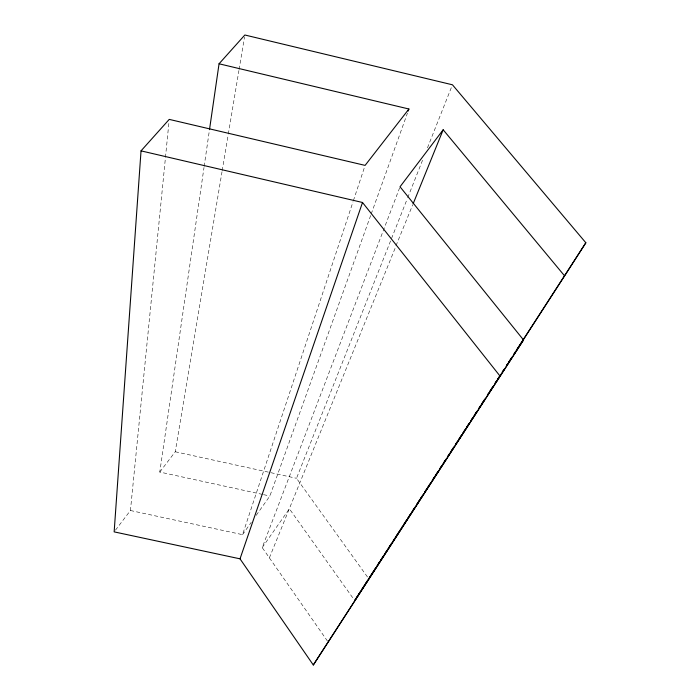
<?xml version="1.0" encoding="UTF-8"?>
<svg xmlns="http://www.w3.org/2000/svg" width="700" height="700" viewBox="0 0 700 700"><rect width="100%" height="100%" fill="white"/><g stroke="black" fill="none" stroke-linecap="round" stroke-linejoin="round"><path stroke-width="0.53" stroke-dasharray="3.5 2.62" d="M115.456 530.163L130.436 510.51L165.357 158.498M165.463 157.412L169.024 121.564M262.465 494.401L159.775 472.054L204.006 167.475M204.164 166.39L209.335 130.751M159.775 472.054L175.254 451.762L222.014 171.763M222.189 170.686L228.13 135.153M228.305 134.076L238.919 70.534M239.102 69.457L244.493 37.153M130.436 510.51L242.532 534.669L353.054 201.705M353.395 200.664L364.761 166.434M256.2 515.34L269.876 496.02L370.834 215.023M371.201 213.99L407.444 113.12M327.469 641.086L262.211 547.584L399.648 187.801M367.456 576.94L296.511 478.293L407.312 198.678M407.724 197.662L423.027 159.023M427.464 147.84L451.64 86.826M269.377 557.856L395.885 246.321M395.99 245.744L412.738 204.776M262.211 547.584L289.371 508.778L353.43 598.771M242.532 534.669L251.23 522.366M175.254 451.762L296.511 478.293M263.524 494.637L269.876 496.02"/><path stroke-width="1.05" d="M209.492 129.675L219.056 63.788L408.922 109.007L365.102 165.393L169.234 119.385L141.032 150.867L114.153 531.869L240.021 558.836L313.311 665L523.512 339.964L400.033 186.778L443.17 129.789L564.602 275.896L514.202 353.85M240.021 558.836L362.512 202.484L141.032 150.867M408.179 111.064L408.922 109.007M413.149 203.761L443.17 129.789M313.311 665L523.512 339.964M360.544 591.447L354.699 600.548L376.635 566.615M361.707 589.628L364.044 585.988M365.216 584.168L367.553 580.528M564.602 275.896L585.847 242.769L452.445 84.796L244.851 35L219.056 63.788M369.311 577.789L375.244 568.61M377.029 565.854L379.4 562.179M380.59 560.35L383.556 555.756M384.738 553.919L387.109 550.253M388.299 548.415L391.265 543.821M392.455 541.992L394.826 538.317M396.007 536.48L398.974 531.895M400.164 530.058L402.535 526.383M403.725 524.554L406.691 519.96M407.873 518.122L410.252 514.456M411.434 512.619L414.4 508.025M416.771 504.359L422.118 496.099M424.489 492.424L429.826 484.164M432.197 480.498L437.535 472.229M439.915 468.562L441.691 465.806M443.467 463.059L445.252 460.302M447.624 456.627L449.4 453.88M451.185 451.124L453.556 447.449M455.332 444.701L457.117 441.945M458.894 439.189L461.265 435.523M463.05 432.766L464.826 430.01M466.611 427.262L468.983 423.588M470.759 420.831L472.544 418.084M474.32 415.328L476.691 411.652M479.062 407.986L480.252 406.149M482.029 403.392L484.409 399.726M487.375 395.132L488.556 393.295M489.746 391.466L492.117 387.791M495.084 383.197L496.265 381.369M497.455 379.531L499.826 375.856M502.198 372.19L503.983 369.434M506.354 365.759L507.544 363.93M508.725 362.092L511.691 357.499M514.062 353.832L515.253 351.995M516.442 350.158L585.847 242.769M377.816 564.786L384.344 554.697M385.525 552.86L392.053 542.771M393.829 540.024L400.356 529.935M401.537 528.097L408.065 518.009M409.246 516.18L411.618 512.505M412.808 510.676L415.774 506.091M416.955 504.254L419.326 500.588M420.516 498.75L423.483 494.165M424.664 492.327L427.035 488.661M428.225 486.832L431.191 482.248M432.373 480.41L434.744 476.744M435.934 474.906L438.9 470.321M440.081 468.484L446.609 458.395M447.79 456.566L454.317 446.477M455.499 444.64L462.026 434.551M463.207 432.723L469.735 422.634M471.511 419.877L477.444 410.707M479.22 407.96L485.153 398.79M487.524 395.115L493.448 385.945M495.233 383.197L501.156 374.027M502.346 372.19L504.718 368.524M506.494 365.767L512.426 356.598M362.512 202.484L500.211 376.303"/></g></svg>
